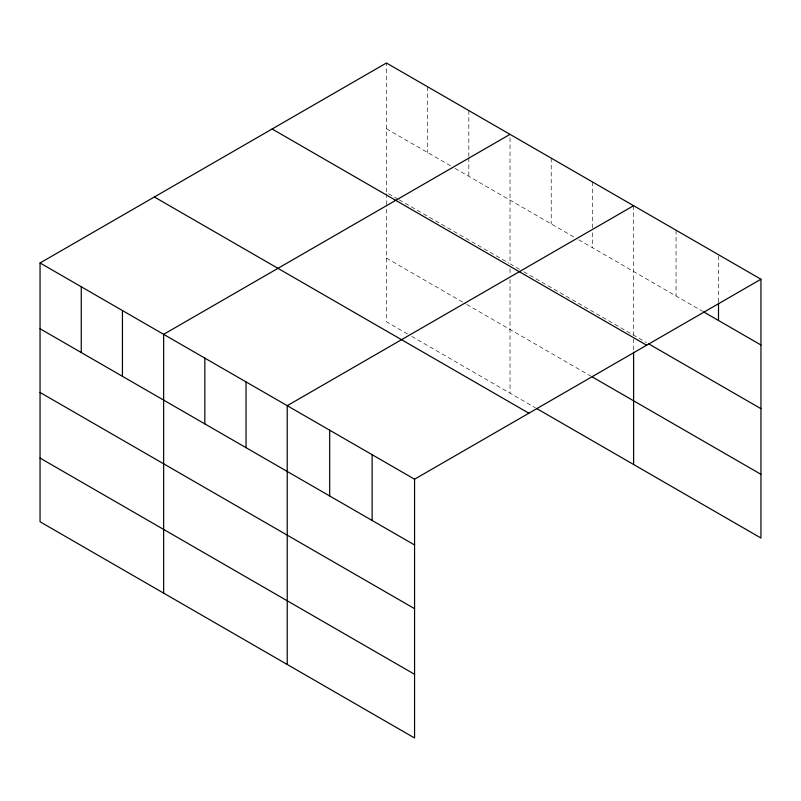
<?xml version="1.0" encoding="UTF-8"?>
<svg xmlns="http://www.w3.org/2000/svg" width="801" height="801" viewBox="0 0 801 801"><rect width="100%" height="100%" fill="white"/><g stroke="black" fill="none" stroke-linecap="round" stroke-linejoin="round"><path stroke-width="0.6" stroke-dasharray="4 3" d="M386.432 128.771L450.863 165.967M455.088 168.41L574.457 237.326M578.682 239.769L702.587 311.299M398.047 199.179L386.432 192.47L386.432 62.999M399.108 199.789L508.965 263.209M519.529 269.306L510.027 263.819L510.027 134.358M523.754 271.749L646.347 342.528M386.432 258.092L465.651 303.839M466.713 304.45L591.358 376.41M407.559 333.987L386.432 321.792L386.432 205.837M411.784 336.43L535.378 407.789M718.507 255.96L718.507 301.877M676.054 230.217L676.054 295.98M633.611 205.707L633.611 335.178M633.611 338.823L633.611 350.978M592.42 181.927L592.42 227.834M592.42 232.801L592.42 247.689M551.218 158.137L551.218 223.91M510.027 268.685L510.027 274.763M510.027 279.619L510.027 393.151M468.825 110.568L468.825 156.485M468.825 157.727L468.825 176.34M427.624 86.778L427.624 152.55M386.432 193.682L386.432 204.615"/><path stroke-width="1.2" d="M40.05 262.978L414.568 479.208L414.568 738.001L40.05 521.771L40.05 262.978L386.432 62.999L760.95 279.229L760.95 538.022L536.43 408.4M510.027 134.358L163.644 334.337L163.644 593.13M633.611 205.707L287.229 405.686L287.229 664.49M414.568 479.208L760.95 279.229M703.648 311.909L760.95 344.991M648.47 343.749L760.95 408.69M272.13 128.991L646.647 345.221M592.42 377.021L760.95 474.322M154.353 196.986L528.87 413.216M40.05 328.75L414.568 544.98M40.05 392.45L414.568 608.67M40.05 458.072L414.568 674.302M718.507 303.118L718.507 320.49M633.611 352.19L633.611 464.5M372.125 454.698L372.125 520.47M329.682 430.197L329.682 495.969M246.037 381.907L246.037 447.679M204.836 358.117L204.836 423.889M122.443 310.548L122.443 376.32M81.251 286.768L81.251 352.53"/></g></svg>
